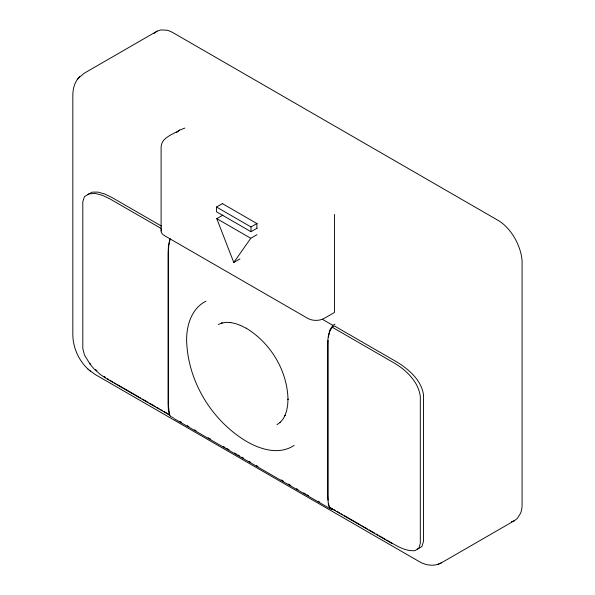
<?xml version="1.0" encoding="UTF-8"?>
<svg xmlns="http://www.w3.org/2000/svg" width="595" height="595" viewBox="0 0 595 595"><rect width="100%" height="100%" fill="white"/><g stroke="black" fill="none" stroke-linecap="round" stroke-linejoin="round"><path stroke-width="0.89" d="M334.464 214.453L334.464 312.457L324.089 318.444A11.454 6.612 0 0 1 307.89 318.444L164.465 235.642A11.454 6.612 0 0 1 161.327 229.67M328.083 340.392L328.083 500.254M328.351 337.045L329.92 329.913L332.88 325.368L335 324.149M169.843 239.792L168.407 246.724L168.08 253.269L168.08 403.827L168.407 409.992L169.843 415.273L106.899 378.918L100.205 374.389L94.025 368.878L89.428 363.515M170.125 238.565L168.779 244.917L168.422 251.633L168.422 404.853L169.263 413.785L170.341 416.485L173.309 417.601M78.443 78.116C74.434 82.735 72.917 89.012 72.828 95.014L72.828 335.037C73.051 348.105 78.994 360.964 88.662 369.718M417.415 549.133L421.862 546.582L423.491 541.472L423.491 394.671C421.297 380.272 409.315 369.837 397.616 362.429L334.531 326.008L332.322 327.28C328.046 332.308 327.763 339.113 327.659 345.397L327.659 495.955L328.425 504.716L329.422 507.401L392.35 543.726M222.917 215.093L216.773 218.64L233.775 262.469L250.778 238.275L256.921 234.728M78.525 78.027L84.148 73.274L157.117 31.148L160.665 29.943L166.741 30.189A32.457 18.742 60 0 1 173.331 32.874L498.119 220.395A32.457 18.742 60 0 1 504.701 225.312C512.34 232.504 517.747 241.934 520.551 252.012A37.321 21.546 60 0 1 522.075 260.751L522.075 506.293A37.321 21.546 60 0 1 520.551 513.277L517.315 518.461L514.325 520.722L441.349 562.855C434.484 566.671 425.938 565.533 419.363 561.658L94.679 374.203L87.971 369.116M77.298 79.492L79.693 76.621M176.574 132.588L179.593 130.097L184.844 128.074M154.127 33.409L157.117 31.148M276.995 424.666L280.386 422.234L279.955 422.614L282.826 419.363L285.124 415.317L284.886 415.801L286.597 410.959L287.645 405.351L288.01 399.007L288.01 399.416C287.333 370.745 270.725 343.07 246.285 328.262L246.635 328.462L240.834 325.524L235.345 323.539L230.191 322.483L230.719 322.512L225.966 322.371L221.638 323.1L222.18 322.914L218.305 324.506M179.593 130.097C173.033 134.5 161.126 137.452 161.111 147.381L161.111 230.964M257.129 228.168L251.001 231.708L216.498 211.783L216.498 207.03L222.627 203.49M251.001 231.708L251.001 226.948L257.129 223.415M233.775 262.469L239.919 258.922M205.959 301.189C191.597 308.307 186.413 325.51 186.622 340.474L186.629 340.883C187.931 381.283 211.493 420.204 245.958 441.066L246.315 441.267C260.275 449.53 279.375 455.294 294.064 445.41M87.629 194.706L92.069 192.155L97.922 192.103L104.742 194L111.867 197.451L161.379 226.041M514.325 520.722L511.395 521.77M437.972 564.305L441.349 562.855M173.822 418.493L329.92 508.613L332.88 509.737L331.489 508.933M329.422 507.401L332.322 508.688M222.389 203.631L256.891 223.549L256.891 228.309M216.498 207.03L251.001 226.948M216.773 218.64L250.778 238.275M322.178 319.188L332.88 325.368M161.565 228.696L109.651 198.737L102.466 195.338L95.505 193.501L89.042 193.821L84.475 196.618L82.809 201.653L82.809 348.454L84.475 355.081L89.042 362.452L90.804 364.378M332.322 327.28L395.407 363.716C407.173 371.072 418.493 382.116 420.308 396.508L420.308 543.309L418.925 548.181L414.968 550.628C404.421 551.602 395.392 544.864 386.624 540.037M110.447 380.592L112.849 381.975M114.441 382.897L116.04 383.82M117.639 384.742L140.799 398.114M142.398 399.037L147.991 402.265M149.583 403.187L155.176 406.415M156.775 407.337L159.17 408.72M160.769 409.643L162.368 410.565M163.96 411.487L169.553 414.715M333.921 509.61L335.513 510.532M337.112 511.455L339.507 512.838M341.106 513.76L342.705 514.682M344.297 515.605L360.272 524.82M361.864 525.742L367.457 528.97M369.056 529.892L374.642 533.12M376.241 534.042L377.84 534.965M379.432 535.887L385.024 539.115M179.995 421.468L181.601 422.39M187.224 425.641L188.831 426.57M194.453 429.813L196.06 430.743M208.109 437.697L210.518 439.088M223.37 446.51L224.977 447.44M226.583 448.362L228.993 449.753M234.616 453.003L236.222 453.933M237.829 454.855L239.435 455.785M241.845 457.176L243.452 458.105M249.074 461.348L250.681 462.278M256.304 465.521L257.91 466.45M281.212 479.897L283.622 481.296M288.441 484.077L290.851 485.468M296.474 488.711L298.08 489.64M303.703 492.883L305.309 493.813M306.916 494.743L308.522 495.672M318.161 501.235L319.768 502.165M103.902 376.33L105.337 377.282M107.494 378.703L108.93 379.655M95.505 369.51L96.896 370.685M89.83 370.722L90.619 371.406M329.92 508.613L328.351 503.281"/></g></svg>
